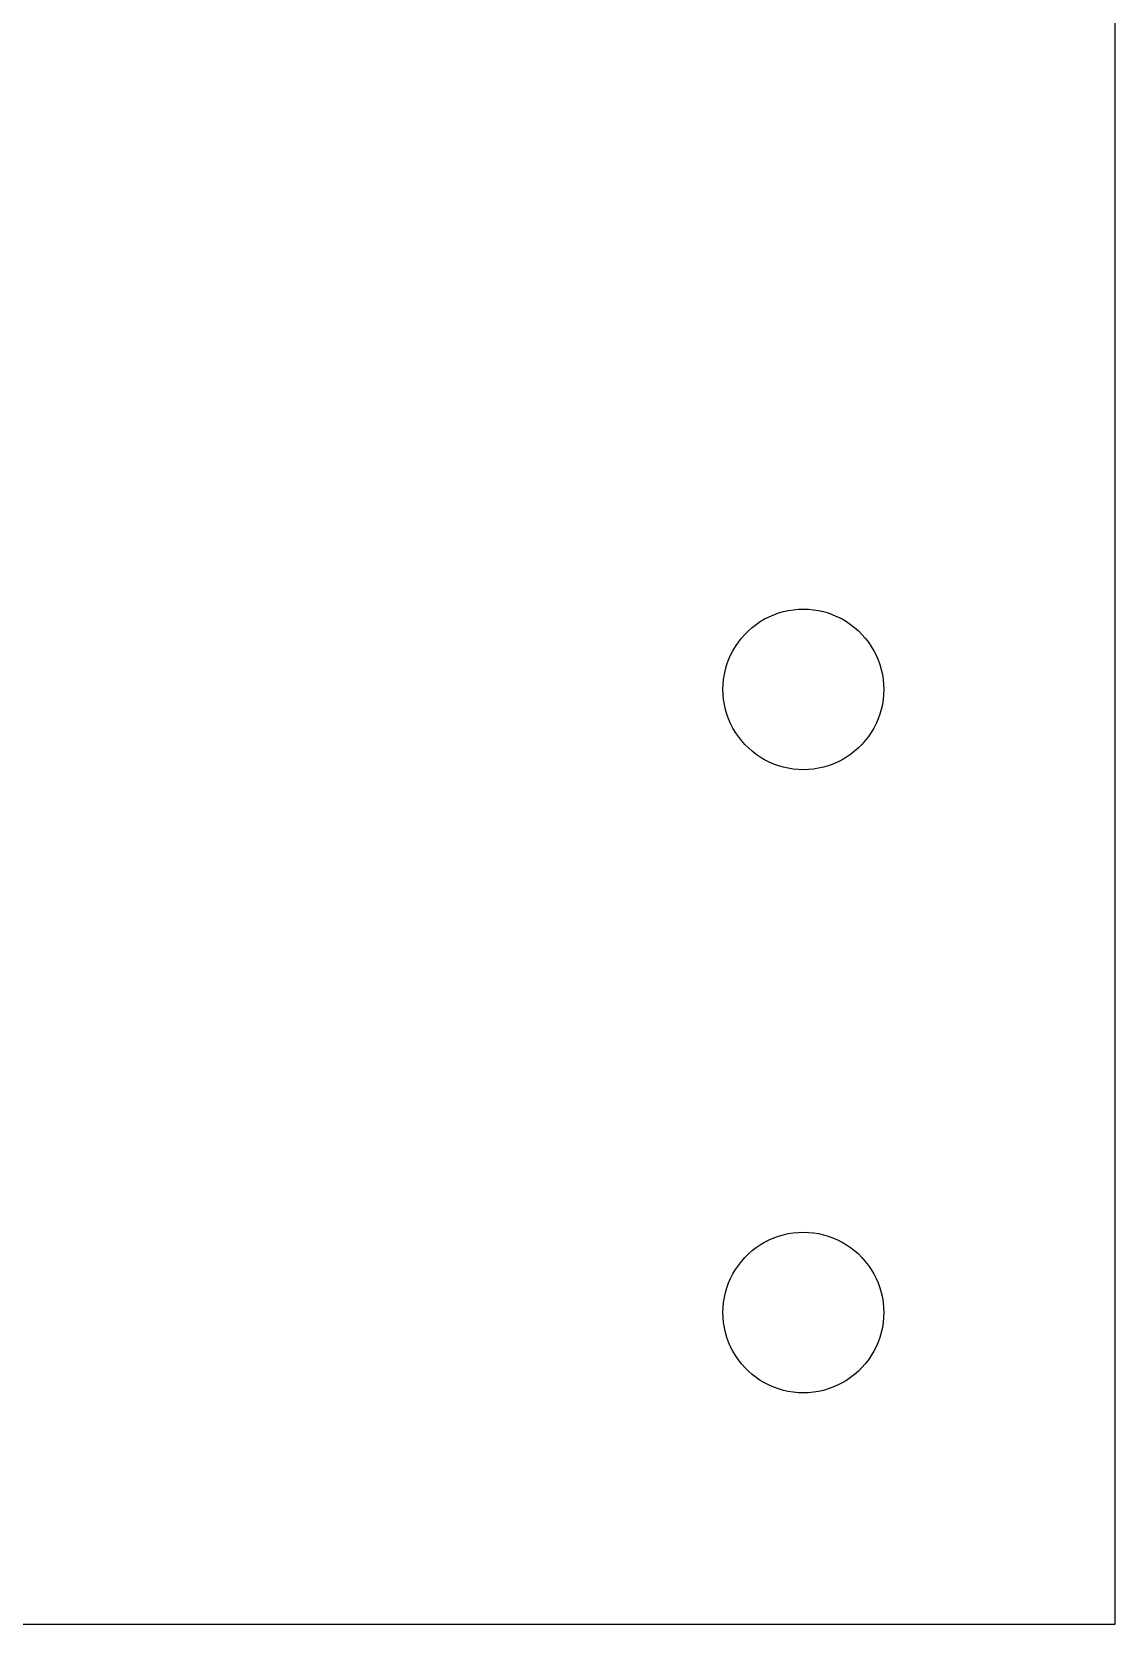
# Model space of a CAD drawing. Extents: x -89 to 272, y -68 to 68.
# Drawn here: x 44.8 to 88.9, y -67.5 to -2.6 of the extents above; entities that cross this region are included whole.
import ezdxf

# ---------------------------------------------------------------- set-up
doc = ezdxf.new("R2010")
doc.units = 0
doc.layers.get('0').update_dxf_attribs({"color": 1})

msp = doc.modelspace()

# ---------------------------------------------------------------- linework, layer by layer
at = {"color": 1}
for p, q in [((88.9, -67.5), (88.9, 67.5)), ((74.4452, -26.6348), (74.6223, -26.5301)), ((74.6223, -26.5301), (74.8056, -26.4367)), ((74.8056, -26.4367), (74.9944, -26.355)), ((74.9944, -26.355), (75.188, -26.2853)), ((75.188, -26.2853), (75.3855, -26.2279)), ((75.3855, -26.2279), (75.5863, -26.183)), ((75.5863, -26.183), (75.7895, -26.1508)), ((75.7895, -26.1508), (75.9944, -26.1315)), ((75.9944, -26.1315), (76.2, -26.125)), ((76.2, -26.125), (76.4056, -26.1315)), ((76.4056, -26.1315), (76.6105, -26.1508)), ((76.6105, -26.1508), (76.8137, -26.183)), ((76.8137, -26.183), (77.0145, -26.2279)), ((77.0145, -26.2279), (77.212, -26.2853)), ((77.212, -26.2853), (77.4056, -26.355)), ((77.4056, -26.355), (77.5944, -26.4367)), ((77.5944, -26.4367), (77.7777, -26.5301)), ((77.7777, -26.5301), (77.9548, -26.6348)), ((73.6766, -27.3124), (73.8126, -27.1581)), ((73.8126, -27.1581), (73.9581, -27.0126)), ((73.9581, -27.0126), (74.1124, -26.8766)), ((74.1124, -26.8766), (74.275, -26.7505)), ((74.275, -26.7505), (74.4452, -26.6348)), ((77.9548, -26.6348), (78.125, -26.7505)), ((78.125, -26.7505), (78.2876, -26.8766)), ((78.2876, -26.8766), (78.4419, -27.0126)), ((78.4419, -27.0126), (78.5874, -27.1581)), ((78.5874, -27.1581), (78.7234, -27.3124)), ((73.2367, -28.0056), (73.3301, -27.8223)), ((73.3301, -27.8223), (73.4348, -27.6452)), ((73.4348, -27.6452), (73.5505, -27.475)), ((73.5505, -27.475), (73.6766, -27.3124)), ((78.7234, -27.3124), (78.8495, -27.475)), ((78.8495, -27.475), (78.9652, -27.6452)), ((78.9652, -27.6452), (79.0699, -27.8223)), ((79.0699, -27.8223), (79.1633, -28.0056)), ((73.0279, -28.5855), (73.0853, -28.388)), ((73.0853, -28.388), (73.155, -28.1944)), ((73.155, -28.1944), (73.2367, -28.0056)), ((79.1633, -28.0056), (79.245, -28.1944)), ((79.245, -28.1944), (79.3147, -28.388)), ((79.3147, -28.388), (79.3721, -28.5855)), ((72.925, -29.4), (72.9315, -29.1944)), ((72.9315, -29.1944), (72.9508, -28.9895)), ((72.9508, -28.9895), (72.983, -28.7863)), ((72.983, -28.7863), (73.0279, -28.5855)), ((79.3721, -28.5855), (79.417, -28.7863)), ((79.417, -28.7863), (79.4492, -28.9895)), ((79.4492, -28.9895), (79.4685, -29.1944)), ((79.4685, -29.1944), (79.475, -29.4)), ((72.9315, -29.6056), (72.925, -29.4)), ((72.9508, -29.8105), (72.9315, -29.6056)), ((72.983, -30.0137), (72.9508, -29.8105)), ((79.4492, -29.8105), (79.417, -30.0137)), ((79.4685, -29.6056), (79.4492, -29.8105)), ((79.475, -29.4), (79.4685, -29.6056)), ((73.0279, -30.2144), (72.983, -30.0137)), ((73.0853, -30.412), (73.0279, -30.2144)), ((73.155, -30.6056), (73.0853, -30.412)), ((79.3147, -30.412), (79.245, -30.6056)), ((79.3721, -30.2144), (79.3147, -30.412)), ((79.417, -30.0137), (79.3721, -30.2144)), ((73.2367, -30.7944), (73.155, -30.6056)), ((73.3301, -30.9777), (73.2367, -30.7944)), ((73.4348, -31.1548), (73.3301, -30.9777)), ((79.0699, -30.9777), (78.9652, -31.1548)), ((79.1633, -30.7944), (79.0699, -30.9777)), ((79.245, -30.6056), (79.1633, -30.7944)), ((73.5505, -31.325), (73.4348, -31.1548)), ((73.6766, -31.4875), (73.5505, -31.325)), ((73.8126, -31.6419), (73.6766, -31.4875)), ((73.9581, -31.7874), (73.8126, -31.6419)), ((74.1124, -31.9234), (73.9581, -31.7874)), ((78.4419, -31.7874), (78.2876, -31.9234)), ((78.5874, -31.6419), (78.4419, -31.7874)), ((78.7234, -31.4875), (78.5874, -31.6419)), ((78.8495, -31.325), (78.7234, -31.4875)), ((78.9652, -31.1548), (78.8495, -31.325)), ((74.275, -32.0495), (74.1124, -31.9234)), ((74.4452, -32.1652), (74.275, -32.0495)), ((74.6223, -32.2699), (74.4452, -32.1652)), ((74.8056, -32.3633), (74.6223, -32.2699)), ((74.9944, -32.445), (74.8056, -32.3633)), ((75.188, -32.5147), (74.9944, -32.445)), ((77.4056, -32.445), (77.212, -32.5147)), ((77.5944, -32.3633), (77.4056, -32.445)), ((77.7777, -32.2699), (77.5944, -32.3633)), ((77.9548, -32.1652), (77.7777, -32.2699)), ((78.125, -32.0495), (77.9548, -32.1652)), ((78.2876, -31.9234), (78.125, -32.0495)), ((75.3855, -32.5721), (75.188, -32.5147)), ((75.5863, -32.617), (75.3855, -32.5721)), ((75.7895, -32.6492), (75.5863, -32.617)), ((75.9944, -32.6685), (75.7895, -32.6492)), ((76.2, -32.675), (75.9944, -32.6685)), ((76.4056, -32.6685), (76.2, -32.675)), ((76.6105, -32.6492), (76.4056, -32.6685)), ((76.8137, -32.617), (76.6105, -32.6492)), ((77.0145, -32.5721), (76.8137, -32.617)), ((77.212, -32.5147), (77.0145, -32.5721)), ((74.6223, -51.9301), (74.8056, -51.8367)), ((74.8056, -51.8367), (74.9944, -51.755)), ((74.9944, -51.755), (75.188, -51.6853)), ((75.188, -51.6853), (75.3855, -51.6279)), ((75.3855, -51.6279), (75.5863, -51.583)), ((75.5863, -51.583), (75.7895, -51.5508)), ((75.7895, -51.5508), (75.9944, -51.5314)), ((75.9944, -51.5314), (76.2, -51.525)), ((76.2, -51.525), (76.4056, -51.5314)), ((76.4056, -51.5314), (76.6105, -51.5508)), ((76.6105, -51.5508), (76.8137, -51.583)), ((76.8137, -51.583), (77.0145, -51.6279)), ((77.0145, -51.6279), (77.212, -51.6853)), ((77.212, -51.6853), (77.4056, -51.755)), ((77.4056, -51.755), (77.5944, -51.8367)), ((77.5944, -51.8367), (77.7777, -51.9301)), ((73.6766, -52.7124), (73.8126, -52.5581)), ((73.8126, -52.5581), (73.9581, -52.4126)), ((73.9581, -52.4126), (74.1124, -52.2766)), ((74.1124, -52.2766), (74.275, -52.1505)), ((74.275, -52.1505), (74.4452, -52.0348)), ((74.4452, -52.0348), (74.6223, -51.9301)), ((77.7777, -51.9301), (77.9548, -52.0348)), ((77.9548, -52.0348), (78.125, -52.1505)), ((78.125, -52.1505), (78.2876, -52.2766)), ((78.2876, -52.2766), (78.4419, -52.4126)), ((78.4419, -52.4126), (78.5874, -52.5581)), ((78.5874, -52.5581), (78.7234, -52.7124)), ((73.3301, -53.2222), (73.4348, -53.0452)), ((73.4348, -53.0452), (73.5505, -52.875)), ((73.5505, -52.875), (73.6766, -52.7124)), ((78.7234, -52.7124), (78.8495, -52.875)), ((78.8495, -52.875), (78.9652, -53.0452)), ((78.9652, -53.0452), (79.0699, -53.2222)), ((73.0279, -53.9855), (73.0853, -53.788)), ((73.0853, -53.788), (73.155, -53.5944)), ((73.155, -53.5944), (73.2367, -53.4056)), ((73.2367, -53.4056), (73.3301, -53.2222)), ((79.0699, -53.2222), (79.1633, -53.4056)), ((79.1633, -53.4056), (79.245, -53.5944)), ((79.245, -53.5944), (79.3147, -53.788)), ((79.3147, -53.788), (79.3721, -53.9855)), ((72.9315, -54.5944), (72.9508, -54.3895)), ((72.9508, -54.3895), (72.983, -54.1863)), ((72.983, -54.1863), (73.0279, -53.9855)), ((79.3721, -53.9855), (79.417, -54.1863)), ((79.417, -54.1863), (79.4492, -54.3895)), ((79.4492, -54.3895), (79.4685, -54.5944)), ((72.925, -54.8), (72.9315, -54.5944)), ((72.9315, -55.0056), (72.925, -54.8)), ((72.9508, -55.2105), (72.9315, -55.0056)), ((79.4685, -55.0056), (79.4492, -55.2105)), ((79.4685, -54.5944), (79.475, -54.8)), ((79.475, -54.8), (79.4685, -55.0056)), ((72.983, -55.4137), (72.9508, -55.2105)), ((73.0279, -55.6145), (72.983, -55.4137)), ((73.0853, -55.812), (73.0279, -55.6145)), ((73.155, -56.0056), (73.0853, -55.812)), ((79.3147, -55.812), (79.245, -56.0056)), ((79.3721, -55.6145), (79.3147, -55.812)), ((79.417, -55.4137), (79.3721, -55.6145)), ((79.4492, -55.2105), (79.417, -55.4137)), ((73.2367, -56.1944), (73.155, -56.0056)), ((73.3301, -56.3777), (73.2367, -56.1944)), ((73.4348, -56.5548), (73.3301, -56.3777)), ((79.0699, -56.3777), (78.9652, -56.5548)), ((79.1633, -56.1944), (79.0699, -56.3777)), ((79.245, -56.0056), (79.1633, -56.1944)), ((73.5505, -56.725), (73.4348, -56.5548)), ((73.6766, -56.8876), (73.5505, -56.725)), ((73.8126, -57.0419), (73.6766, -56.8876)), ((73.9581, -57.1874), (73.8126, -57.0419)), ((78.5874, -57.0419), (78.4419, -57.1874)), ((78.7234, -56.8876), (78.5874, -57.0419)), ((78.8495, -56.725), (78.7234, -56.8876)), ((78.9652, -56.5548), (78.8495, -56.725)), ((74.1124, -57.3234), (73.9581, -57.1874)), ((74.275, -57.4495), (74.1124, -57.3234)), ((74.4452, -57.5652), (74.275, -57.4495)), ((74.6223, -57.6699), (74.4452, -57.5652)), ((74.8056, -57.7633), (74.6223, -57.6699)), ((77.7777, -57.6699), (77.5944, -57.7633)), ((77.9548, -57.5652), (77.7777, -57.6699)), ((78.125, -57.4495), (77.9548, -57.5652)), ((78.2876, -57.3234), (78.125, -57.4495)), ((78.4419, -57.1874), (78.2876, -57.3234)), ((74.9944, -57.845), (74.8056, -57.7633)), ((75.188, -57.9147), (74.9944, -57.845)), ((75.3855, -57.9721), (75.188, -57.9147)), ((75.5863, -58.017), (75.3855, -57.9721)), ((75.7895, -58.0492), (75.5863, -58.017)), ((75.9944, -58.0685), (75.7895, -58.0492)), ((76.2, -58.075), (75.9944, -58.0685)), ((76.4056, -58.0685), (76.2, -58.075)), ((76.6105, -58.0492), (76.4056, -58.0685)), ((76.8137, -58.017), (76.6105, -58.0492)), ((77.0145, -57.9721), (76.8137, -58.017)), ((77.212, -57.9147), (77.0145, -57.9721)), ((77.4056, -57.845), (77.212, -57.9147)), ((77.5944, -57.7633), (77.4056, -57.845)), ((-88.9, -67.5), (88.9, -67.5))]:
    msp.add_line(p, q, dxfattribs=at)

doc.saveas('drawing.dxf')
